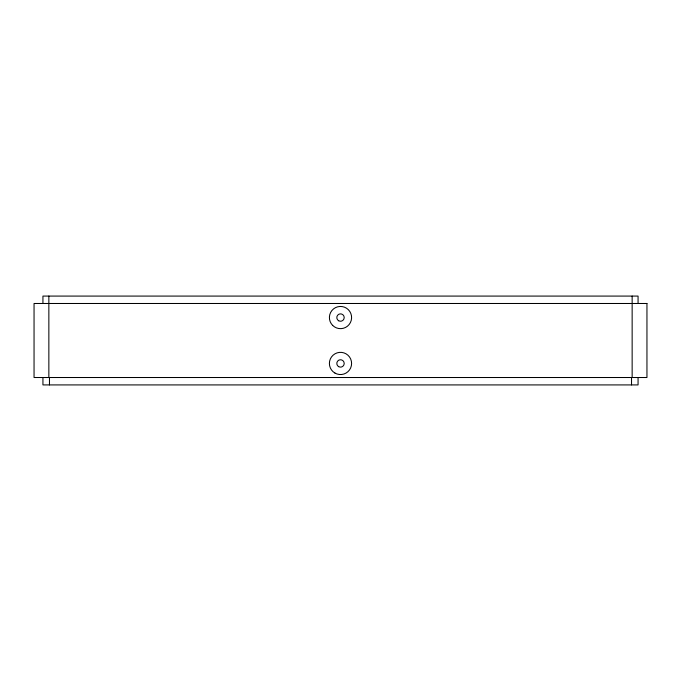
<?xml version="1.0" encoding="UTF-8"?>
<svg xmlns="http://www.w3.org/2000/svg" width="681" height="681" viewBox="0 0 681 681"><rect width="100%" height="100%" fill="white"/><g stroke="black" fill="none" stroke-linecap="round" stroke-linejoin="round"><path stroke-width="1.02" d="M638.063 303.488L638.063 296.082L42.937 296.082L42.937 303.488M638.063 377.512L638.063 384.918L42.937 384.918L42.937 377.512M632.147 296.082L632.147 377.512M631.534 377.512L631.534 384.918M49.466 377.512L49.466 384.918M48.853 296.082L48.853 377.512M646.95 303.488L34.05 303.488L34.05 377.512L646.95 377.512L646.95 303.488M338.653 320.76A3.703 3.703 0 0 0 344.203 317.55A3.703 3.703 0 0 0 338.653 314.35A3.703 3.703 0 0 0 338.653 320.76M338.653 366.65A3.703 3.703 0 0 0 344.203 363.45A3.703 3.703 0 0 0 338.653 360.24A3.703 3.703 0 0 0 338.653 366.65M334.95 373.069A11.1 11.1 0 0 0 351.6 363.45A11.1 11.1 0 0 0 334.95 353.831A11.1 11.1 0 0 0 334.95 373.069M332.651 325.399A11.1 11.1 0 0 0 351.226 320.428A11.1 11.1 0 0 0 337.623 306.825A11.1 11.1 0 0 0 332.651 325.399"/></g></svg>
